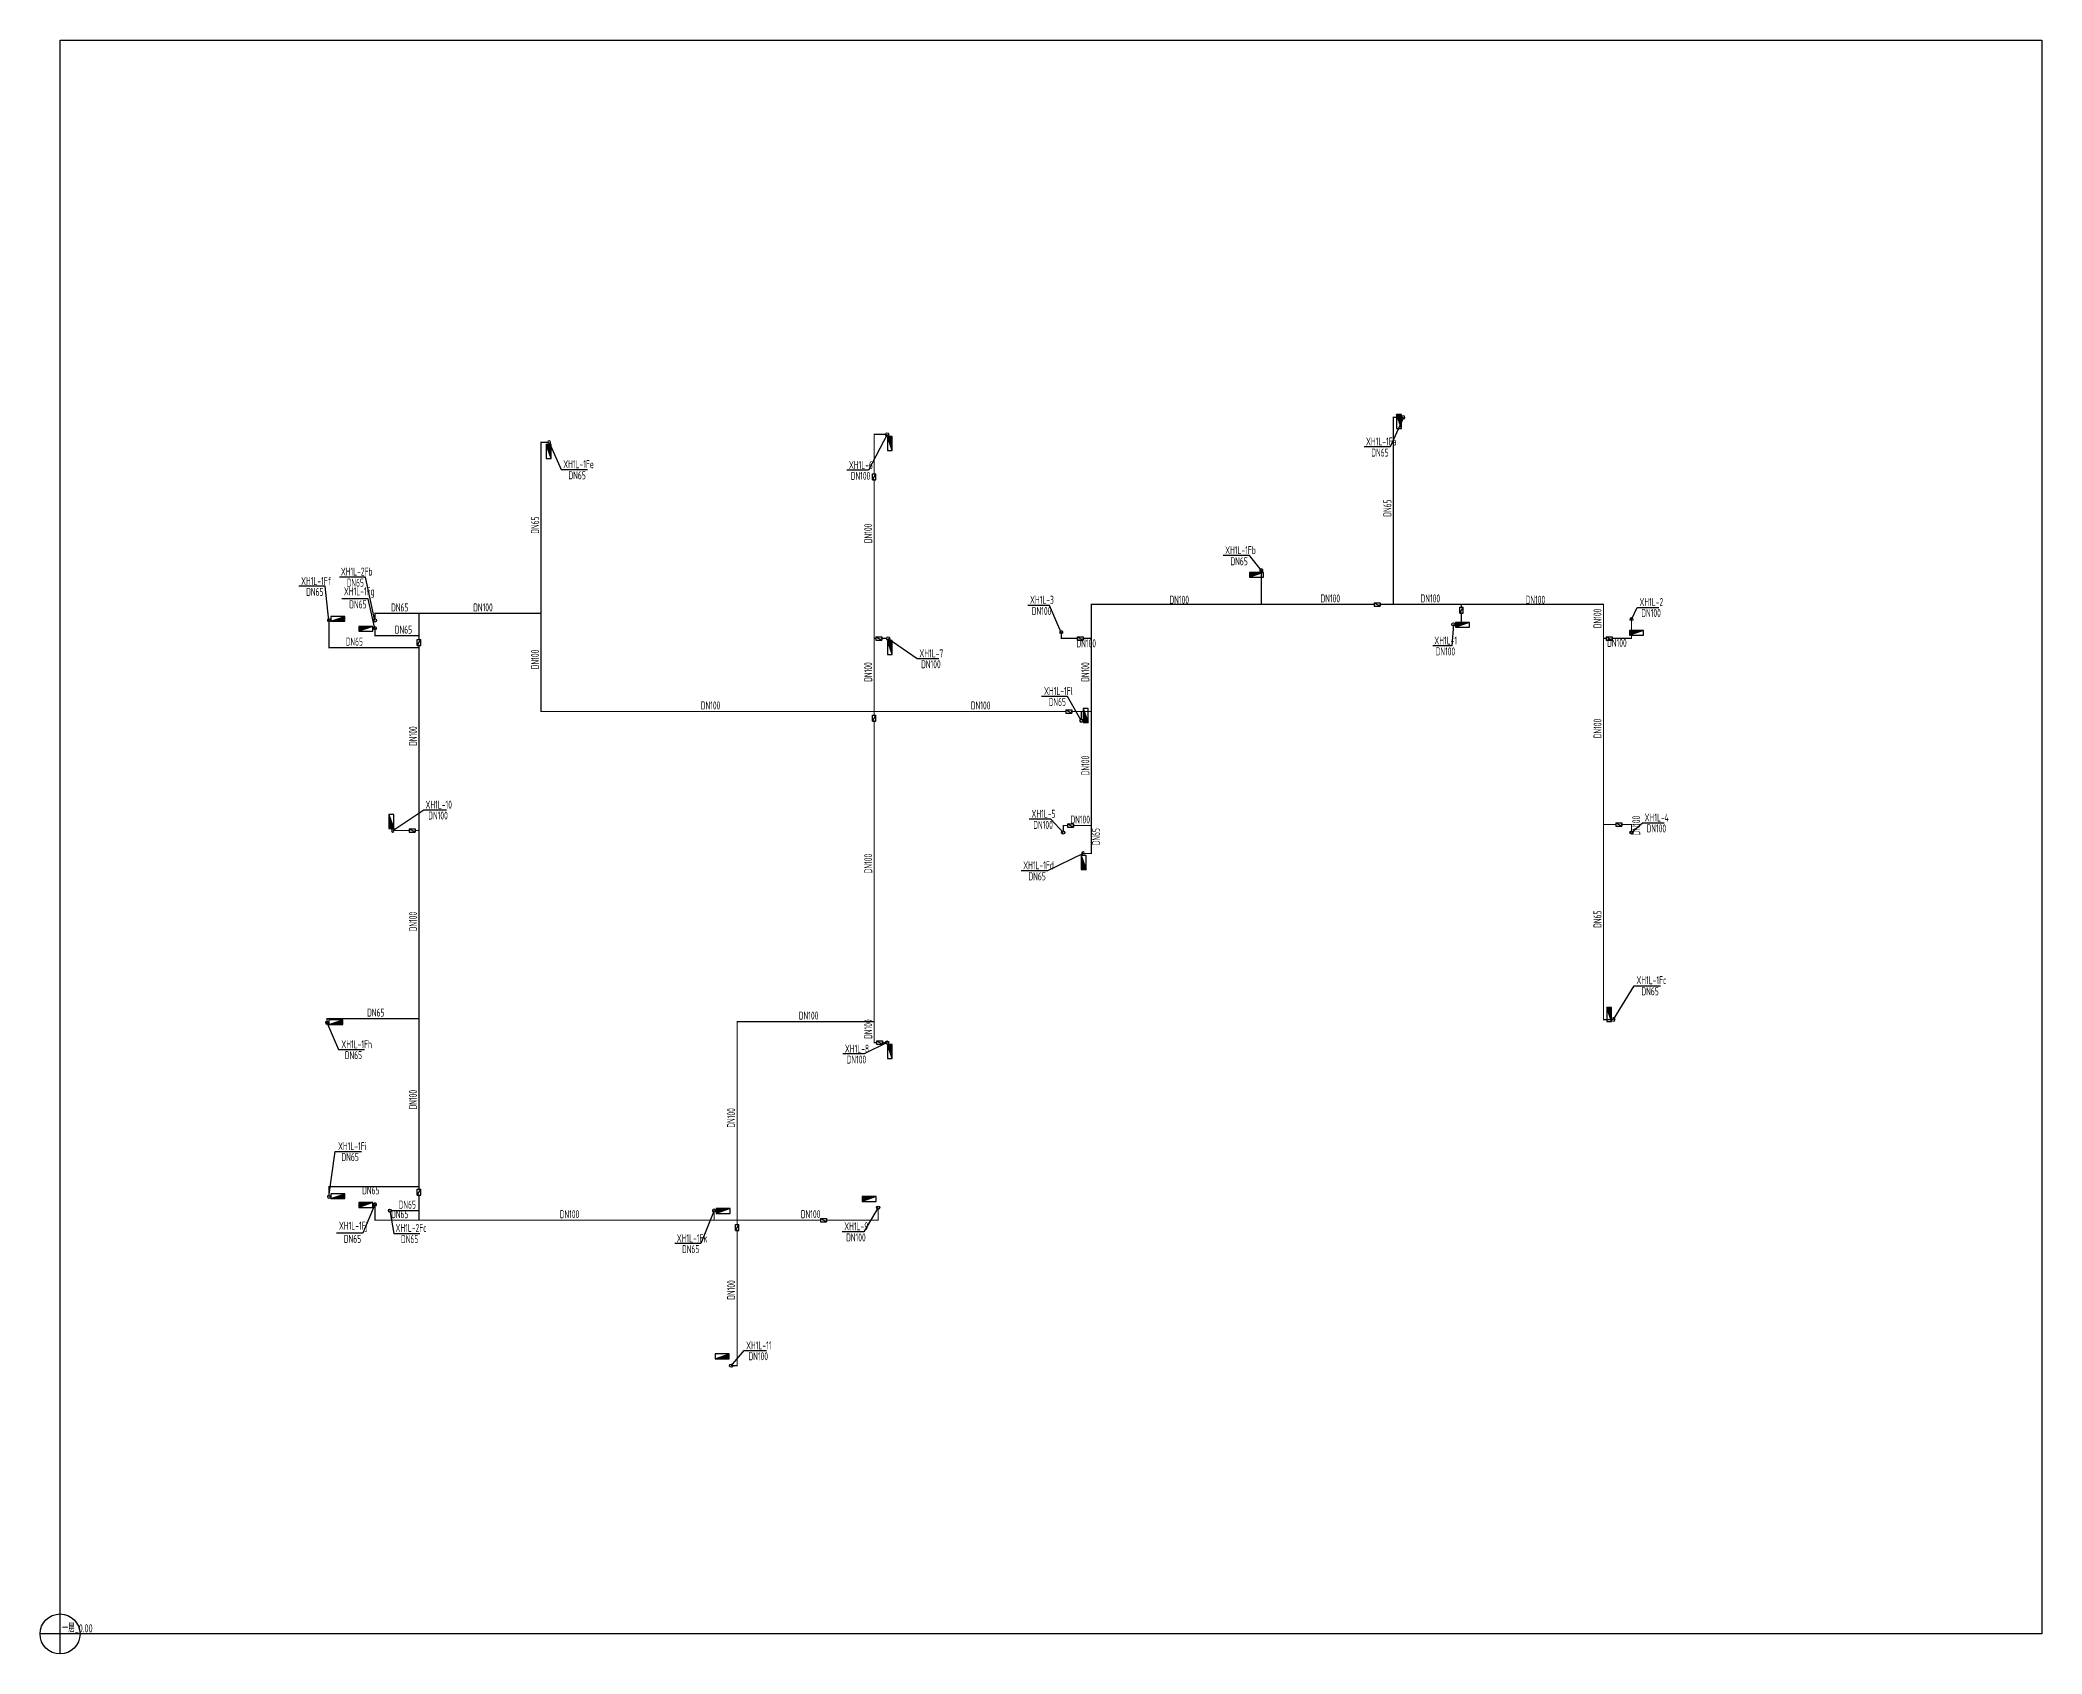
# Model space of a CAD drawing. Header units: millimetres. Extents: x 628394 to 728448, y -254879 to 810430.
# Drawn here: x 628394 to 728448, y 213478 to 294141 of the extents above; entities that cross this region are included whole.
import ezdxf

# ---------------------------------------------------------------- set-up
doc = ezdxf.new("R2010")
doc.units = ezdxf.units.MM
doc.header["$LTSCALE"] = 1000
doc.layers.get('0').update_dxf_attribs({"linetype": 'CONTINUOUS'})
for name, color, linetype in [('DIM_消防', 3, 'CONTINUOUS'), ('EQUIP_消火栓', 7, 'CONTINUOUS'), ('PIPE-消防', 1, 'CONTINUOUS'), ('S-J_配件', 31, 'CONTINUOUS'), ('TEXT_消防', 7, 'CONTINUOUS'), ('VALVE_消防', 7, 'CONTINUOUS'), ('VPIPE-消防', 1, 'CONTINUOUS')]:
    doc.layers.add(name, color=color, linetype=linetype)
doc.styles.add('_TWT_PIPEDN', font='GBENOR', dxfattribs={"width": 0.8, "height": 4, "bigfont": 'GBCBIG'})
doc.styles.add('_TWT_SERIAL', font='GBENOR', dxfattribs={"width": 0.8, "height": 4, "bigfont": 'GBCBIG'})
doc.styles.get("Standard").update_dxf_attribs({"font": 'GBENOR', "bigfont": 'GBCBIG'})

# ---------------------------------------------------------------- blocks, each defined once
blk = doc.blocks.new('$TwtSys$00000434')
for p, q in [((-0.5, 0.5), (-0.5, -0.5)), ((-0.5, -0.5), (0.5, 0.5)), ((0.5, 0.5), (-0.5, 0.5)), ((0.5, -0.5), (0.5, 0.5)), ((-0.5, -0.5), (0.5, -0.5))]:
    blk.add_line(p, q)
blk.add_solid([(0.5, -0.5), (0.5, 0.5), (-0.5, -0.5)])
blk = doc.blocks.new('$VALVE$00000316')
for p, q in [((-125, 72), (125, -72)), ((-125, 72), (-125, -72)), ((-125, 72), (125, 72)), ((125, 72), (125, -72)), ((-125, -72), (125, -72))]:
    blk.add_line(p, q)
at = {"const_width": 21.1}
blk.add_lwpolyline([(-11, 0, 1), (11, 0, 1)], format="xyb", close=True, dxfattribs=at)
for p in [(-125, 0), (125, 0)]:
    blk.add_point(p)
at = {"color": 7, "flags": 9}
for tag in ['XSIZE', 'YSIZE']:
    blk.add_attdef(tag, (0, 0), '', height=0.5, dxfattribs=at)
blk = doc.blocks.new('Floorbase')
for p, q in [((0, 0), (-1000, 0)), ((0, -1000), (0, 0))]:
    blk.add_line(p, q)
blk.add_circle((0, 0), 1000)
at = {"style": '_TWT_PIPEDN', "width": 0.8}
blk.add_attdef('Elevation', (92, 81), '', height=400, dxfattribs=at)

msp = doc.modelspace()

# ---------------------------------------------------------------- hatches: boundary and pattern name
at = {"layer": 'PIPE-消防'}
for points in [[(696031, 275282), (696031, 275312), (696001, 275312)], [(696031, 275282), (696001, 275282), (696001, 275312)], [(670083, 274434), (670083, 274464), (670053, 274464)], [(670083, 274434), (670053, 274434), (670053, 274464)], [(653433, 274034), (653433, 274064), (653403, 274064)], [(653433, 274034), (653403, 274034), (653403, 274064)], [(645133, 265484), (645133, 265514), (645103, 265514)], [(645133, 265484), (645103, 265484), (645103, 265514)], [(680933, 265934), (680933, 265964), (680903, 265964)], [(680933, 265934), (680903, 265934), (680903, 265964)], [(706533, 265934), (706563, 265934), (706563, 265964)], [(706533, 265934), (706533, 265964), (706563, 265964)], [(645133, 264374), (645103, 264374), (645103, 264344)], [(645133, 264374), (645133, 264344), (645103, 264344)], [(679433, 264234), (679403, 264234), (679403, 264204)], [(679433, 264234), (679433, 264204), (679403, 264204)], [(699433, 264934), (699433, 264904), (699463, 264904)], [(699433, 264934), (699463, 264934), (699463, 264904)], [(707933, 264234), (707963, 264234), (707963, 264204)], [(707933, 264234), (707933, 264204), (707963, 264204)], [(642833, 263774), (642833, 263744), (642803, 263744)], [(642833, 263774), (642803, 263774), (642803, 263744)], [(653433, 260584), (653403, 260584), (653403, 260554)], [(653433, 260584), (653433, 260554), (653403, 260554)], [(679533, 254884), (679503, 254884), (679503, 254914)], [(679533, 254884), (679533, 254914), (679503, 254914)], [(707933, 254934), (707933, 254964), (707963, 254964)], [(707933, 254934), (707963, 254934), (707963, 254964)], [(680933, 253484), (680963, 253484), (680963, 253454)], [(680933, 253484), (680933, 253454), (680963, 253454)], [(642733, 245234), (642733, 245264), (642703, 245264)], [(642733, 245234), (642703, 245234), (642703, 245264)], [(706533, 245184), (706503, 245184), (706503, 245154)], [(706533, 245184), (706533, 245154), (706503, 245154)], [(663233, 245084), (663233, 245114), (663203, 245114)], [(663233, 245084), (663203, 245084), (663203, 245114)], [(670083, 244034), (670083, 244004), (670053, 244004)], [(670083, 244034), (670053, 244034), (670053, 244004)], [(642833, 236834), (642803, 236834), (642803, 236864)], [(642833, 236834), (642833, 236864), (642803, 236864)], [(645133, 235159), (645103, 235159), (645103, 235129)], [(645133, 235159), (645133, 235129), (645103, 235129)], [(670283, 235159), (670313, 235159), (670313, 235129)], [(670283, 235159), (670283, 235129), (670313, 235129)], [(663233, 227884), (663263, 227884), (663263, 227854)], [(663233, 227884), (663233, 227854), (663263, 227854)]]:
    msp.add_hatch(color=256, dxfattribs=at).paths.add_polyline_path(points)

# ---------------------------------------------------------------- linework, layer by layer
at = {"layer": 'DIM_消防'}
for p, q in [((696531, 275282), (695875, 273803)), ((670733, 274434), (669792, 272640)), ((653833, 274034), (654442, 272669)), ((695875, 273803), (694567, 273803)), ((654442, 272669), (655750, 272669)), ((669792, 272640), (668712, 272640)), ((688835, 268371), (687527, 268371)), ((689433, 267634), (688835, 268371)), ((644662, 267300), (643354, 267300)), ((645133, 265134), (644662, 267300)), ((642639, 266842), (641331, 266842)), ((642833, 265134), (642639, 266842)), ((644793, 266216), (643485, 266216)), ((645133, 264734), (644793, 266216)), ((678842, 265888), (677762, 265888)), ((679433, 264534), (678842, 265888)), ((707933, 265184, -3000), (708223, 265787, -3000)), ((708223, 265787, -3000), (709303, 265787, -3000)), ((670783, 264234), (672230, 263223)), ((699033, 264934), (698959, 263866)), ((672230, 263223), (673310, 263223)), ((698959, 263866), (698010, 263866)), ((679749, 261338), (678441, 261338)), ((680433, 260134), (679749, 261338)), ((646033, 254634), (647574, 255663)), ((647574, 255663), (648700, 255663)), ((678916, 255194), (677837, 255194)), ((679533, 254534), (678916, 255194)), ((707933, 254534), (708488, 255020)), ((708488, 255020), (709568, 255020)), ((680533, 253484), (678740, 252622)), ((678740, 252622), (677432, 252622)), ((707033, 245184), (708068, 246879)), ((708068, 246879), (709375, 246879)), ((642733, 245034), (643310, 243686)), ((643310, 243686), (644618, 243686)), ((669588, 243468), (668509, 243468)), ((670733, 244034), (669588, 243468)), ((642833, 236334), (643146, 238595)), ((643146, 238595), (644454, 238595)), ((645133, 235934), (644524, 234505)), ((645883, 235634), (646073, 234496)), ((662083, 235634), (661426, 233991)), ((670283, 235784, -200), (669563, 234576, -200)), ((644524, 234505), (643216, 234505)), ((646073, 234496), (647381, 234496)), ((669563, 234576, -200), (668483, 234576, -200)), ((661426, 233991), (660118, 233991)), ((662933, 227884, -3000), (663578, 228638, -3000)), ((663578, 228638, -3000), (664704, 228638, -3000))]:
    msp.add_line(p, q, dxfattribs=at)
at = {"layer": 'PIPE-消防', "const_width": 60}
for points in [[(696531, 275282), (696031, 275282)], [(696031, 275282), (696031, 265934)], [(670653, 274434), (670083, 274434)], [(670083, 272466), (670083, 274434)], [(653833, 274034), (653433, 274034)], [(653433, 274034), (653433, 265484)], [(670083, 264234), (670083, 272166)], [(689433, 267634), (689433, 265934)], [(642833, 265134), (642833, 263774)], [(645133, 265484), (647333, 265484)], [(645133, 265214), (645133, 265484)], [(647333, 264374), (647333, 265484)], [(647333, 265484), (653433, 265484)], [(653433, 265484), (653433, 260584)], [(680933, 265934), (689433, 265934)], [(680933, 265934), (680933, 264234)], [(689433, 265934), (695065, 265934)], [(695364, 265934), (696031, 265934)], [(696031, 265934), (699433, 265934)], [(699433, 265801), (699433, 265934)], [(699433, 265934), (706533, 265934)], [(699433, 264934), (699433, 265501)], [(706533, 265934), (706533, 264234)], [(707933, 264234), (707933, 265184)], [(645133, 264734), (645133, 264374)], [(645133, 264374), (647333, 264374)], [(647333, 264173), (647333, 264374)], [(670166, 264234), (670083, 264234)], [(670083, 260584), (670083, 264234)], [(670703, 264234), (670465, 264234)], [(679433, 264234), (679433, 264534)], [(680236, 264234), (679433, 264234)], [(680933, 264234), (680535, 264234)], [(680933, 264234), (680933, 260584)], [(699113, 264934), (699433, 264934)], [(706533, 264234), (706674, 264234)], [(706533, 264234), (706533, 254934)], [(706974, 264234), (707933, 264234)], [(642833, 263774), (647333, 263774)], [(647333, 263774), (647333, 263874)], [(647333, 254634), (647333, 263774)], [(653433, 260584), (670083, 260584)], [(670083, 260396), (670083, 260584)], [(670083, 260584), (679669, 260584)], [(679968, 260584), (680433, 260584)], [(680433, 260584), (680933, 260584)], [(680433, 260584), (680433, 260134)], [(680933, 260584), (680933, 254884)], [(670083, 245084), (670083, 260097)], [(646033, 254634), (646837, 254634)], [(647136, 254634), (647333, 254634)], [(647333, 245234), (647333, 254634)], [(679533, 254614), (679533, 254884)], [(679533, 254884), (679742, 254884)], [(680042, 254884), (680933, 254884)], [(680933, 254884), (680933, 253484)], [(707142, 254934), (706533, 254934)], [(706533, 254934), (706533, 245184)], [(707933, 254934), (707442, 254934)], [(707933, 254934), (707933, 254614)], [(680533, 253484), (680933, 253484)], [(642733, 245234), (647333, 245234)], [(642733, 245234), (642733, 245034)], [(647333, 236834), (647333, 245234)], [(707033, 245184), (706533, 245184)], [(670083, 245084), (663233, 245084)], [(663233, 235159), (663233, 245084)], [(670083, 244034), (670083, 245084)], [(670195, 244034), (670083, 244034)], [(670653, 244034), (670494, 244034)], [(642833, 236334), (642833, 236834)], [(642833, 236834), (647333, 236834)], [(647333, 236706), (647333, 236834)], [(647333, 235634), (647333, 236407)], [(645133, 235934), (645133, 235159)], [(645133, 235159), (647333, 235159)], [(645963, 235634), (647333, 235634)], [(647333, 235159), (647333, 235634)], [(647333, 235159), (662083, 235159)], [(662083, 235634), (662083, 235159)], [(662083, 235159), (663233, 235159)], [(663233, 234937), (663233, 235159)], [(663233, 235159), (667395, 235159)], [(667694, 235159), (670283, 235159)], [(670283, 235704), (670283, 235159)], [(663233, 227884), (663233, 234637)], [(663233, 227884), (663013, 227884)]]:
    msp.add_lwpolyline(points, dxfattribs=at)
at = {"layer": 'S-J_配件'}
msp.add_lwpolyline([(629394, 294141), (728448, 294141), (728448, 214478), (629394, 214478)], close=True, dxfattribs=at)
at = {"layer": 'VPIPE-消防'}
for centre in [(670733, 274434), (645133, 265134), (670783, 264234), (670783, 264234), (699033, 264934), (699033, 264934), (679533, 254534), (679533, 254534), (707933, 254534), (707933, 254534), (670733, 244034), (670733, 244034), (645883, 235634), (670283, 235784), (670283, 235784), (662933, 227884)]:
    msp.add_circle(centre, 80, dxfattribs=at)
for centre, start, end in [((696531, 275282), 225, 135), ((653833, 274034), 225, 135), ((689433, 267634), 315, 225), ((642833, 265134), 315, 225), ((707933, 265184), 315, 225), ((645133, 264734), 315, 225), ((679433, 264534), 315, 225), ((680433, 260134), 135, 45), ((646033, 254634), 45, 315), ((680533, 253484), 45, 315), ((707033, 245184), 225, 135), ((642733, 245034), 135, 45), ((642833, 236334), 135, 45), ((645133, 235934), 315, 225), ((662083, 235634), 315, 225)]:
    msp.add_arc(centre, 80, start, end, dxfattribs=at)

# ---------------------------------------------------------------- block references
at = {"layer": 'EQUIP_消火栓', "xscale": 700, "yscale": 240, "zscale": 700}
for p, rotation in [((696313, 275084), 89.99999999999999), ((670863, 273974), 89.99999999999997), ((653813, 273584), 89.99999999999997), ((689183, 267414), 180), ((644683, 264714), 179.9999999999999), ((699483, 264914), 180), ((708183, 264514), 180), ((670863, 263774), 89.99999999999997), ((680653, 260384), 269.9999999999999), ((645953, 255084), 269.9999999999999), ((680553, 253034), 269.9999999999999), ((706813, 245434), 89.99999999999999), ((670863, 243584), 89.99999999999997), ((669833, 236214), 179.9999999999999), ((644683, 235914), 179.9999999999999), ((662533, 235614), 179.9999999999999), ((662483, 228354), 359.9999999999999)]:
    msp.add_blockref('$TwtSys$00000434', p, dxfattribs=dict(at, rotation=rotation))
for p in [(643283, 265214), (643183, 245054), (643283, 236354)]:
    msp.add_blockref('$TwtSys$00000434', p, dxfattribs=at)
at = {"layer": 'S-J_配件'}
msp.add_blockref('Floorbase', (629394, 214478), dxfattribs=at).add_auto_attribs({'Elevation': '一层_0.00'})
at = {"layer": 'VALVE_消防', "zscale": 1.2}
for p, xscale, yscale, rotation in [((670083, 272316), 1.2, 1.2, 90), ((699433, 265651), 1.2, 1.2, 90), ((647333, 264024), 1.2, 1.2, 90), ((670315, 264234), -1.2, -1.2, 180), ((680386, 264234), -1.2, -1.2, 180), ((670083, 260246), 1.2, 1.2, 90), ((679818, 260584), -1.2, -1.2, 180), ((707292, 254934), -1.2, -1.2, 180), ((670345, 244034), -1.2, -1.2, 180), ((647333, 236557), 1.2, 1.2, 90), ((663233, 234787), 1.2, 1.2, 90)]:
    msp.add_blockref('$VALVE$00000316', p, dxfattribs=dict(at, xscale=xscale, yscale=yscale, rotation=rotation))
at = {"layer": 'VALVE_消防', "xscale": 1.2, "yscale": 1.2, "zscale": 1.2}
for p in [(695215, 265934), (706824, 264234), (646987, 254634), (679892, 254884), (667544, 235159)]:
    msp.add_blockref('$VALVE$00000316', p, dxfattribs=at)

# ---------------------------------------------------------------- texts
at = {"layer": 'DIM_消防', "color": 7, "style": '_TWT_SERIAL', "width": 0.64}
for s, p in [('XH1L-1Fa', (694664, 273877)), ('DN65', (694929, 273323)), ('XH1L-1Fe', (654542, 272743)), ('DN65', (654804, 272189)), ('XH1L-6', (668820, 272703)), ('DN100', (668911, 272160)), ('XH1L-1Fb', (687623, 268446)), ('DN65', (687889, 267891)), ('XH1L-1Ff', (641441, 266905)), ('XH1L-2Fb', (643428, 267375)), ('DN65', (643716, 266820)), ('DN65', (641693, 266362)), ('XH1L-1Fg', (643581, 266391)), ('XH1L-3', (677871, 265965)), ('XH1L-2', (708330, 265850, -3000)), ('DN65', (643847, 265736)), ('DN100', (677961, 265408)), ('DN100', (708422, 265307, -3000)), ('XH1L-1', (698079, 263929)), ('XH1L-7', (672343, 263286)), ('DN100', (672428, 262743)), ('DN100', (698143, 263386)), ('XH1L-1Fl', (678573, 261409)), ('DN65', (678803, 260858)), ('XH1L-10', (647657, 255727)), ('DN100', (647796, 255183)), ('XH1L-5', (677945, 255271)), ('XH1L-4', (708591, 255083)), ('DN100', (678035, 254714)), ('DN100', (708686, 254540)), ('XH1L-1Fd', (677531, 252698)), ('DN65', (677794, 252142)), ('XH1L-1Fc', (708178, 246954)), ('DN65', (708429, 246399)), ('XH1L-1Fh', (643452, 243750)), ('DN65', (643622, 243206)), ('XH1L-8', (668622, 243531)), ('DN100', (668707, 242988)), ('XH1L-1Fi', (643288, 238658)), ('DN65', (643459, 238115)), ('XH1L-1Fj', (643333, 234682)), ('DN65', (643578, 234025)), ('XH1L-2Fc', (646161, 234571)), ('DN65', (646434, 234016)), ('XH1L-1Fk', (660217, 234054)), ('XH1L-9', (668588, 234655, -200)), ('DN100', (668681, 234096, -200)), ('DN65', (660480, 233511)), ('XH1L-11', (663682, 228701, -3000)), ('DN100', (663800, 228158, -3000))]:
    msp.add_text(s, height=400, dxfattribs=at).set_placement(p)
at = {"layer": 'TEXT_消防', "style": '_TWT_PIPEDN', "width": 0.64}
for s, p in [('DN65', (695931, 270315)), ('DN65', (653333, 269466)), ('DN100', (669983, 268992)), ('DN100', (706433, 264742)), ('DN100', (653333, 262692)), ('DN100', (669983, 262067)), ('DN100', (680833, 262067)), ('DN100', (647233, 258862)), ('DN100', (706433, 259242)), ('DN100', (680833, 257392)), ('DN100', (708367, 254392)), ('DN65', (681370, 253891)), ('DN100', (669983, 252492)), ('DN100', (647233, 249592)), ('DN65', (706433, 249766)), ('DN100', (669983, 244217)), ('DN100', (647233, 240692)), ('DN100', (663133, 239780)), ('DN100', (663133, 231180))]:
    msp.add_text(s, height=400, rotation=90, dxfattribs=at).set_placement(p)
for s, p in [('DN100', (684841, 265968)), ('DN100', (692390, 266034)), ('DN100', (697390, 266034)), ('DN100', (702641, 265968)), ('DN65', (645940, 265584)), ('DN100', (650041, 265584)), ('DN65', (643668, 263874)), ('DN65', (646124, 264474)), ('DN100', (680191, 263788)), ('DN100', (706716, 263810)), ('DN100', (661416, 260684)), ('DN100', (674916, 260684)), ('DN100', (679891, 254984)), ('DN65', (644740, 245334)), ('DN100', (666316, 245184)), ('DN65', (644494, 236449)), ('DN65', (646315, 235734)), ('DN65', (645940, 235259)), ('DN100', (654366, 235259)), ('DN100', (666416, 235259))]:
    msp.add_text(s, height=400, dxfattribs=at).set_placement(p)

doc.saveas('drawing.dxf')
